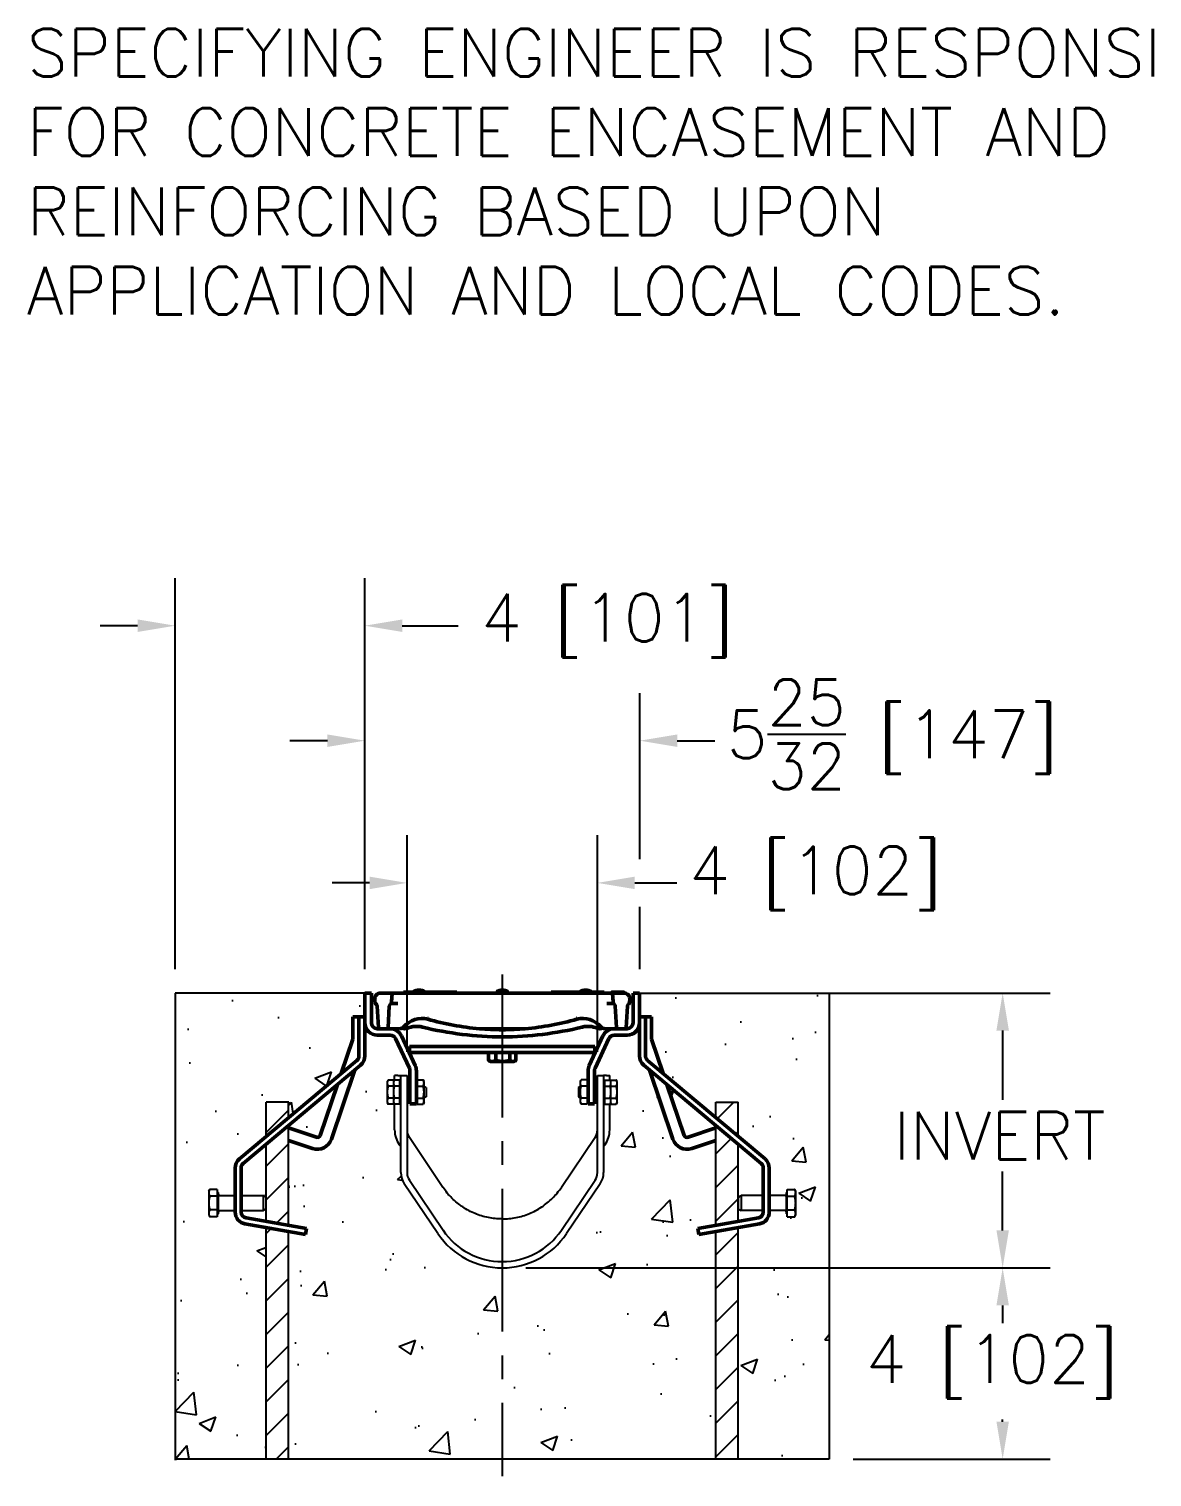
# Model space of a CAD drawing. Header units: inches. Extents: x 0 to 153, y -2 to 31.
# Drawn here: x 0.44 to 24.05, y -0.38 to 30.05 of the extents above; entities that cross this region are included whole.
import ezdxf

# ---------------------------------------------------------------- set-up
doc = ezdxf.new("R2010")
doc.units = ezdxf.units.IN
doc.header["$LTSCALE"] = 8
doc.header["$MEASUREMENT"] = 0
doc.linetypes.add('CENTER2', pattern=[1.125, 0.75, -0.125, 0.125, -0.125])
for name, color, linetype, lineweight in [('Centerline (ANSI)', 7, 'Continuous', 25), ('concrete', 253, 'Continuous', 25), ('Dimension (ANSI)', 7, 'Continuous', 25), ('Frame', 1, 'Continuous', 50), ('grate', 30, 'Continuous', 50), ('hardware', 250, 'Continuous', 25), ('rebar', 5, 'Continuous', 25), ('Title (ANSI)', 7, 'Continuous', 50), ('trench', 4, 'Continuous', 25)]:
    doc.layers.add(name, color=color, linetype=linetype, lineweight=lineweight)
doc.styles.add('Dim Text (Zurn)', font='')
doc.styles.add('ZURN', font='romans.shx')
doc.styles.get('Dim Text (Zurn)').set_extended_font_data('Tahoma', italic=True)
doc.dimstyles.new('Frac 1_32 (Zurn)', dxfattribs={"dimscale": 8, "dimtxt": 0.125, "dimasz": 0.098425, "dimexe": 0.125, "dimexo": 0.0625, "dimgap": 0.031496, "dimtad": 0, "dimtih": 1, "dimtoh": 1, "dimdec": 5, "dimrnd": 1e-08, "dimzin": 0, "dimdsep": 46, "dimlunit": 5, "dimtxsty": 'Dim Text (Zurn)', "dimcen": 0.09, "dimdle": 0.393701, "dimclrd": 256, "dimclre": 256, "dimclrt": 256, "dimadec": 0, "dimazin": 3, "dimtfac": 0.96, "dimtdec": 5, "dimtofl": 0, "dimtmove": 0, "dimatfit": 3, "dimfxl": 0, "dimtolj": 1, "dimtzin": 12, "dimlwd": -1, "dimlwe": -1, "dimarcsym": 0})

# ---------------------------------------------------------------- blocks, each defined once
blk = doc.blocks.new('*D2')
at = {"layer": 'Defpoints', "color": 0}
for p in [(10.39, 4.02), (17.264, 0), (20.907, 0)]:
    blk.add_point(p, dxfattribs=at)
at = {"layer": 'Dimension (ANSI)'}
for p, q in [((10.89, 4.02), (21.907, 4.02)), ((20.907, 3.232), (20.907, 2.859)), ((20.907, 0.787), (20.907, 0.831)), ((17.764, 0), (21.907, 0))]:
    blk.add_line(p, q, dxfattribs=at)
for points in [[(20.776, 3.232), (21.038, 3.232), (20.907, 4.02)], [(20.776, 0.787), (21.038, 0.787), (20.907, 0)]]:
    blk.add_solid(points, dxfattribs=at)
at = {"layer": 'Dimension (ANSI)', "insert": (18.026, 2.607), "char_height": 1, "attachment_point": 1, "style": 'ZURN'}
blk.add_mtext('\\A1;4 [102]', dxfattribs=at)
blk = doc.blocks.new('*D6')
at = {"layer": 'Defpoints', "color": 0}
for p in [(12.39, 12.109), (8.39, 8.059), (12.39, 8.059)]:
    blk.add_point(p, dxfattribs=at)
at = {"layer": 'Dimension (ANSI)'}
for p, q in [((8.39, 8.559), (8.39, 13.109)), ((12.39, 8.559), (12.39, 13.109)), ((7.603, 12.109), (6.815, 12.109)), ((13.177, 12.109), (14.063, 12.109))]:
    blk.add_line(p, q, dxfattribs=at)
for points in [[(7.603, 12.24), (7.603, 11.977), (8.39, 12.109)], [(13.177, 12.24), (13.177, 11.977), (12.39, 12.109)]]:
    blk.add_solid(points, dxfattribs=at)
at = {"layer": 'Dimension (ANSI)', "insert": (14.315, 12.87), "char_height": 1, "attachment_point": 1, "style": 'ZURN'}
blk.add_mtext('\\A1;4 [102]', dxfattribs=at)
blk = doc.blocks.new('*D7')
at = {"layer": 'Defpoints', "color": 0}
for p in [(13.282, 15.097), (7.504, 9.794), (13.282, 9.794)]:
    blk.add_point(p, dxfattribs=at)
at = {"layer": 'Dimension (ANSI)'}
for p, q in [((7.504, 12.609), (7.504, 16.097)), ((13.282, 12.609), (13.282, 16.097)), ((6.717, 15.097), (5.929, 15.097)), ((14.07, 15.097), (14.857, 15.097)), ((7.504, 10.294), (7.504, 11.609)), ((13.282, 10.294), (13.282, 11.609))]:
    blk.add_line(p, q, dxfattribs=at)
for points in [[(6.717, 15.228), (6.717, 14.965), (7.504, 15.097)], [(14.07, 15.228), (14.07, 14.965), (13.282, 15.097)]]:
    blk.add_solid(points, dxfattribs=at)
at = {"layer": 'Dimension (ANSI)', "insert": (15.109, 16.383), "char_height": 1, "attachment_point": 1, "style": 'ZURN'}
blk.add_mtext('\\A1;5{\\H0.960000x;\\S25/32;} [147]', dxfattribs=at)
blk = doc.blocks.new('*D8')
at = {"layer": 'Defpoints', "color": 0}
for p in [(13.282, 9.794), (20.907, 9.794), (10.39, 4.02)]:
    blk.add_point(p, dxfattribs=at)
at = {"layer": 'Dimension (ANSI)'}
for p, q in [((13.782, 9.794), (21.907, 9.794)), ((20.907, 9.007), (20.907, 7.551)), ((20.907, 4.807), (20.907, 6.047)), ((10.89, 4.02), (21.907, 4.02))]:
    blk.add_line(p, q, dxfattribs=at)
for points in [[(20.776, 9.007), (21.038, 9.007), (20.907, 9.794)], [(20.776, 4.807), (21.038, 4.807), (20.907, 4.02)]]:
    blk.add_solid(points, dxfattribs=at)
at = {"layer": 'Dimension (ANSI)', "insert": (18.24, 7.299), "char_height": 1, "attachment_point": 1, "style": 'Dim Text (Zurn)'}
blk.add_mtext('\\A1; {\\Fromans|c0;INVERT}', dxfattribs=at)
blk = doc.blocks.new('*D9')
at = {"layer": 'Defpoints', "color": 0}
for p in [(3.516, 17.513), (3.516, 9.794), (7.504, 9.794)]:
    blk.add_point(p, dxfattribs=at)
at = {"layer": 'Dimension (ANSI)'}
for p, q in [((3.516, 10.294), (3.516, 18.513)), ((7.504, 10.294), (7.504, 18.513)), ((2.729, 17.513), (1.941, 17.513)), ((8.291, 17.513), (9.467, 17.513))]:
    blk.add_line(p, q, dxfattribs=at)
for points in [[(2.729, 17.644), (2.729, 17.382), (3.516, 17.513)], [(8.291, 17.644), (8.291, 17.382), (7.504, 17.513)]]:
    blk.add_solid(points, dxfattribs=at)
at = {"layer": 'Dimension (ANSI)', "insert": (12.6, 17.513), "char_height": 1, "attachment_point": 5, "style": 'ZURN'}
blk.add_mtext('\\A1;4 [101]', dxfattribs=at)

msp = doc.modelspace()

# ---------------------------------------------------------------- hatches: boundary and pattern name
h = msp.add_hatch()
h.set_pattern_fill('ANSI31', color=256, scale=4, style=0)
h.set_pattern_definition([(45, (3.51616, 0), (-0.353553, 0.353553), [])])
h.paths.add_polyline_path([(5.89899, 7.173114), (5.89899, 7.5), (5.43024, 7.5), (5.43024, 6.779786)])
h.paths.add_polyline_path([(5.43024, 4.992614), (5.89899, 4.909961), (5.89899, 7.009938), (5.43024, 6.61661)])
h.paths.add_polyline_path([(5.43024, 0), (5.89899, 0), (5.89899, 4.783032), (5.43024, 4.865686)])
h.paths.add_polyline_path([(15.349598, 4.865686), (14.880848, 4.783032), (14.880848, 0), (15.349598, 0)])
h.paths.add_polyline_path([(15.349598, 6.61661), (14.880848, 7.009938), (14.880848, 4.909961), (15.349598, 4.992614)])
h.paths.add_polyline_path([(15.349598, 7.5), (14.880848, 7.5), (14.880848, 7.173114), (15.349598, 6.779786)])
at = {"layer": 'concrete'}
h = msp.add_hatch(dxfattribs=at)
h.set_pattern_fill('AR-CONC', scale=0.5, style=0)
h.set_pattern_definition([(50, (3.5162, 0), (3.5863, -0.31376), [0.375, -4.125]), (355, (3.516, 0), (-0.69376, 3.761), [0.3, -3.3]), (100.451, (3.815, -0.026), (2.89255, 3.4472), [0.3187, -3.5057]), (46.184, (3.516, 1), (5.3362, -0.8276), [0.5625, -6.1875]), (96.636, (3.961, 0.931), (4.6733, 4.8706), [0.478, -5.2586]), (351.184, (3.516, 1), (4.6733, 4.8706), [0.45, -4.95]), (21, (4.0162, 0.75), (2.98454, -2.0131), [0.375, -4.125]), (326, (4.016, 0.75), (1.2166, 3.62575), [0.3, -3.3]), (71.451, (4.265, 0.5822), (4.2011, 1.61265), [0.3187, -3.5057]), (37.5, (3.5162, 0), (0.0608, 1.66447), [0, -3.26, 0, -3.35, 0, -3.3125]), (7.5, (3.5162, 0), (1.31535, 1.97206), [0, -1.91, 0, -3.185, 0, -1.2625]), (327.5, (2.4012, 0), (2.66911, -0.11277), [0, -1.25, 0, -3.9, 0, -5.175]), (317.5, (1.9012, 0), (2.91593, 0.50052), [0, -1.625, 0, -2.59, 0, -3.675])])
h.paths.add_polyline_path([(6.995942, 8.10662), (7.243919, 8.837136), (7.243919, 9.30421), (7.493919, 9.30421), (7.493919, 9.79421), (3.51616, 9.79421), (3.51616, 0), (5.42024, 0), (5.42024, 4.857295), (4.982829, 4.934422, -0.363970234), (4.767977, 5.190472), (4.767977, 5.21446), (4.435836, 5.21446), (4.435836, 5.14571), (4.410833, 5.14571), (4.410833, 5.082035), (4.212708, 5.082035), (4.212708, 5.679386), (4.410833, 5.679386), (4.410833, 5.61571), (4.435836, 5.61571), (4.435836, 5.54696), (4.767977, 5.54696), (4.767977, 6.115895, -0.221694663), (4.860853, 6.315067), (5.42024, 6.784449), (5.42024, 7.51), (5.90899, 7.51), (5.90899, 7.194559)])
h.paths.add_polyline_path([(5.42024, 6.595165), (4.954057, 6.20399, 0.221694663), (4.912977, 6.115895), (4.912977, 5.54696), (5.42024, 5.54696)], flags=17)
h.paths.add_polyline_path([(5.42024, 5.21446), (4.912977, 5.21446), (4.912977, 5.190472, 0.363970234), (5.008008, 5.077219), (5.42024, 5.004531)], flags=17)
h.paths.add_polyline_path([(6.906098, 7.841947), (5.90899, 7.005275), (5.90899, 6.970076), (6.487979, 6.773536, 0.414213562), (6.554569, 6.806374)], flags=17)
edge = h.paths.add_edge_path()
edge.add_arc((8.675515, 6.019855), 0.425596, 180, 214, ccw=False)
edge.add_line((8.249919, 6.019855), (8.249919, 6.557177))
edge.add_line((8.249919, 6.557177), (8.20773, 6.619725))
edge.add_spline(control_points=[(8.214904, 6.609089), (8.201122, 6.629523), (8.188701, 6.650875), (8.140244, 6.7486), (8.120298, 6.832884), (8.119925, 6.917315)], knot_values=[6.267928805, 6.267928805, 6.267928805, 6.267928805, 6.401013876, 6.401013876, 6.856905882, 6.856905882, 6.856905882, 6.856905882], degree=3, periodic=0)
edge.add_line((8.119919, 6.917564), (8.119919, 7.451619))
edge.add_line((8.119919, 7.451619), (7.963665, 7.451619))
edge.add_line((7.963665, 7.451619), (7.963665, 7.976801))
edge.add_line((7.963665, 7.976801), (8.119919, 7.976801))
edge.add_line((8.119919, 7.976801), (8.119919, 8.06921))
edge.add_line((8.119919, 8.06921), (8.439919, 8.06921))
edge.add_line((8.439919, 8.06921), (8.439919, 8.161716))
edge.add_arc((8.324919, 8.161716), 0.115, 0, 24.8455663)
edge.add_line((8.429275, 8.210036), (8.141505, 8.83153))
edge.add_arc((8.037149, 8.78321), 0.115, 24.8455663, 90)
edge.add_line((8.037149, 8.89821), (7.764919, 8.89821))
edge.add_arc((7.764919, 9.16921), 0.271, 202.1501062, 270, ccw=False)
edge.add_line((7.513919, 9.067033), (7.513919, 8.47321))
edge.add_arc((7.253919, 8.47321), 0.26, 310, 360, ccw=False)
edge.add_line((7.421044, 8.274038), (7.304793, 8.176492))
edge.add_line((7.304793, 8.176492), (6.81024, 6.719586))
edge.add_arc((6.504855, 6.82325), 0.3225, 251.25, 341.25, ccw=False)
edge.add_line((6.40119, 6.517865), (5.90899, 6.684944))
edge.add_line((5.90899, 6.684944), (5.90899, 4.918352))
edge.add_line((5.90899, 4.918352), (6.28848, 4.851437))
edge.add_line((6.28848, 4.851437), (6.263301, 4.70864))
edge.add_line((6.263301, 4.70864), (5.90899, 4.771115))
edge.add_line((5.90899, 4.771115), (5.90899, 0))
edge.add_line((5.90899, 0), (14.870848, 0))
edge.add_line((14.870848, 0), (14.870848, 4.771115))
edge.add_line((14.870848, 4.771115), (14.516538, 4.70864))
edge.add_line((14.516538, 4.70864), (14.491359, 4.851437))
edge.add_line((14.491359, 4.851437), (14.870848, 4.918352))
edge.add_line((14.870848, 4.918352), (14.870848, 6.684944))
edge.add_line((14.870848, 6.684944), (14.378648, 6.517865))
edge.add_arc((14.274984, 6.82325), 0.3225, 198.75, 288.75, ccw=False)
edge.add_line((13.969599, 6.719586), (13.475046, 8.176492))
edge.add_line((13.475046, 8.176492), (13.358794, 8.274038))
edge.add_arc((13.525919, 8.47321), 0.26, 180, 230, ccw=False)
edge.add_line((13.265919, 8.47321), (13.265919, 9.067033))
edge.add_arc((13.014919, 9.16921), 0.271, 270, 337.8498938, ccw=False)
edge.add_line((13.014919, 8.89821), (12.742689, 8.89821))
edge.add_arc((12.742689, 8.78321), 0.115, 90, 155.1544337)
edge.add_line((12.638333, 8.83153), (12.350563, 8.210036))
edge.add_arc((12.454919, 8.161716), 0.115, 155.1544337, 180)
edge.add_line((12.339919, 8.161716), (12.339919, 8.06921))
edge.add_line((12.339919, 8.06921), (12.659919, 8.06921))
edge.add_line((12.659919, 8.06921), (12.659919, 7.976801))
edge.add_line((12.659919, 7.976801), (12.816173, 7.976801))
edge.add_line((12.816173, 7.976801), (12.816173, 7.451619))
edge.add_line((12.816173, 7.451619), (12.659919, 7.451619))
edge.add_line((12.659919, 7.451619), (12.659919, 6.90559))
edge.add_spline(control_points=[(12.659914, 6.917315), (12.65954, 6.832884), (12.639594, 6.7486), (12.591138, 6.650875), (12.578717, 6.629523), (12.564934, 6.609089)], knot_values=[6.267928805, 6.267928805, 6.267928805, 6.267928805, 6.723820811, 6.723820811, 6.856905882, 6.856905882, 6.856905882, 6.856905882], degree=3, periodic=0)
edge.add_line((12.564934, 6.609089), (12.529919, 6.557177))
edge.add_line((12.529919, 6.557177), (12.529919, 6.019855))
edge.add_arc((12.104323, 6.019855), 0.425596, 326, 360, ccw=False)
edge.add_line((12.457158, 5.781864), (11.749541, 4.732778))
edge.add_arc((10.389919, 5.649855), 1.64, 214, 326, ccw=False)
edge.add_line((9.030298, 4.732778), (8.32268, 5.781864))
h.paths.add_polyline_path([(17.263679, 9.79421), (13.285919, 9.79421), (13.285919, 9.30421), (13.535919, 9.30421), (13.535919, 8.837136), (13.783896, 8.10662), (14.870848, 7.194559), (14.870848, 7.51), (15.359598, 7.51), (15.359598, 6.784449), (15.918986, 6.315067, -0.221694663), (16.011861, 6.115895), (16.011861, 5.54696), (16.344002, 5.54696), (16.344002, 5.61571), (16.369006, 5.61571), (16.369006, 5.679386), (16.567131, 5.679386), (16.567131, 5.082035), (16.369006, 5.082035), (16.369006, 5.14571), (16.344002, 5.14571), (16.344002, 5.21446), (16.011861, 5.21446), (16.011861, 5.190472, -0.363970234), (15.79701, 4.934422), (15.359598, 4.857295), (15.359598, 0), (17.263679, 0)])
h.paths.add_polyline_path([(13.87374, 7.841947), (14.22527, 6.806374, 0.414213562), (14.291859, 6.773536), (14.870848, 6.970076), (14.870848, 7.005275)], flags=17)
h.paths.add_polyline_path([(15.866861, 6.115895, 0.221694663), (15.825782, 6.20399), (15.359598, 6.595165), (15.359598, 5.54696), (15.866861, 5.54696)], flags=17)
h.paths.add_polyline_path([(15.866861, 5.190472), (15.866861, 5.21446), (15.359598, 5.21446), (15.359598, 5.004531), (15.771831, 5.077219, 0.363970234)], flags=17)

# ---------------------------------------------------------------- linework, layer by layer
at = {"layer": 'Centerline (ANSI)', "color": 7, "linetype": 'CENTER2', "ltscale": 0.5}
msp.add_line((10.389919, 10.181453), (10.389919, -0.359973), dxfattribs=at)
at = {"layer": 'concrete', "color": 7}
for p, q in [((7.503919, 9.79421), (3.51616, 9.79421)), ((3.51616, 9.79421), (3.51616, 0)), ((13.275919, 9.79421), (17.263679, 9.79421)), ((17.263679, 9.79421), (17.263679, 0)), ((17.263679, 0), (3.51616, 0))]:
    msp.add_line(p, q, dxfattribs=at)
at = {"layer": 'Frame', "color": 7}
for p, q in [((7.503919, 9.16921), (7.503919, 9.79421)), ((7.503919, 9.79421), (7.639919, 9.79421)), ((7.639919, 9.79421), (7.639919, 9.16921)), ((13.275919, 9.79421), (13.139919, 9.79421)), ((13.139919, 9.79421), (13.139919, 9.16921)), ((13.275919, 9.16921), (13.275919, 9.79421)), ((7.253919, 9.29421), (7.378919, 9.29421)), ((7.253919, 9.29421), (7.253919, 8.845804)), ((7.503919, 9.29421), (7.378919, 9.29421)), ((7.378919, 9.29421), (7.378919, 8.47321)), ((7.503919, 8.47321), (7.503919, 9.16921)), ((13.275919, 9.29421), (13.400919, 9.29421)), ((13.275919, 9.16921), (13.275919, 8.47321)), ((13.400919, 8.47321), (13.400919, 9.29421)), ((13.400919, 9.29421), (13.525919, 9.29421)), ((13.525919, 9.29421), (13.525919, 8.845804)), ((7.250602, 8.825714), (7.004513, 8.100757)), ((7.764919, 9.04421), (8.037149, 9.04421)), ((8.037149, 8.90821), (7.764919, 8.90821)), ((8.43835, 8.214238), (8.150579, 8.835732)), ((8.273992, 8.892875), (8.561762, 8.271382)), ((12.505847, 8.892875), (12.218076, 8.271382)), ((12.341489, 8.214238), (12.629259, 8.835732)), ((13.014919, 9.04421), (12.742689, 9.04421)), ((12.742689, 8.90821), (13.014919, 8.90821)), ((13.529236, 8.825714), (13.775326, 8.100757)), ((12.339919, 8.66921), (8.439919, 8.66921)), ((8.439919, 8.54421), (8.439919, 8.66921)), ((12.339919, 8.54421), (8.439919, 8.54421)), ((10.10165, 8.37671), (10.10165, 8.54421)), ((10.259031, 8.37671), (10.259031, 8.54421)), ((10.5473, 8.37671), (10.5473, 8.54421)), ((10.678189, 8.37671), (10.678189, 8.54421)), ((12.339919, 8.54421), (12.339919, 8.66921)), ((4.86728, 6.307406), (7.334268, 8.377454)), ((4.947629, 6.211651), (7.414616, 8.281699)), ((10.139244, 8.35671), (10.10943, 8.372401)), ((10.139244, 8.35671), (10.170317, 8.35671)), ((10.190364, 8.35671), (10.170317, 8.35671)), ((10.190364, 8.35671), (10.384806, 8.35671)), ((10.421525, 8.35671), (10.384806, 8.35671)), ((10.421525, 8.35671), (10.604408, 8.35671)), ((10.621081, 8.35671), (10.604408, 8.35671)), ((10.621081, 8.35671), (10.640594, 8.35671)), ((10.640594, 8.35671), (10.670408, 8.372401)), ((13.365222, 8.281699), (15.83221, 6.211651)), ((15.912558, 6.307406), (13.445571, 8.377454)), ((7.296222, 8.182354), (6.80077, 6.7228)), ((8.449919, 7.46921), (8.449919, 8.161716)), ((8.585919, 8.161716), (8.585919, 7.46921)), ((12.193919, 8.161716), (12.193919, 7.46921)), ((12.329919, 7.46921), (12.329919, 8.161716)), ((13.483616, 8.182354), (13.979068, 6.7228)), ((6.927061, 7.872591), (6.564038, 6.80316)), ((13.852778, 7.872591), (14.215801, 6.80316)), ((8.585919, 7.46921), (8.449919, 7.46921)), ((12.193919, 7.46921), (12.329919, 7.46921)), ((6.484765, 6.764067), (5.89899, 6.96291)), ((6.404405, 6.527334), (5.89899, 6.698899)), ((14.295074, 6.764067), (14.880848, 6.96291)), ((14.375434, 6.527334), (14.880848, 6.698899)), ((4.777977, 6.115895), (4.777977, 5.190472)), ((4.902977, 5.190472), (4.902977, 6.115895)), ((15.876861, 5.190472), (15.876861, 6.115895)), ((16.001861, 5.190472), (16.001861, 6.115895)), ((4.984565, 4.94427), (6.255189, 4.720225)), ((6.276895, 4.843326), (5.006271, 5.067371)), ((14.502943, 4.843326), (15.773567, 5.067371)), ((14.524649, 4.720225), (15.795273, 4.94427)), ((6.276895, 4.843326), (6.255189, 4.720225)), ((14.502943, 4.843326), (14.524649, 4.720225))]:
    msp.add_line(p, q, dxfattribs=at)
for centre, radius, start, end in [((7.764919, 9.16921), 0.261, 180, 270.0000012), ((7.764919, 9.16921), 0.125, 180, 270), ((13.014919, 9.16921), 0.261, 269.9999988, 0), ((13.014919, 9.16921), 0.125, 270, 0), ((7.191419, 8.845804), 0.0625, 341.25, 0), ((8.037149, 8.78321), 0.261, 24.8455663, 90), ((8.037149, 8.78321), 0.125, 24.8455663, 90), ((12.742689, 8.78321), 0.261, 90, 155.1544337), ((12.742689, 8.78321), 0.125, 90, 155.1544337), ((13.588419, 8.845804), 0.0625, 180, 198.75), ((7.253919, 8.47321), 0.125, 310, 0), ((7.253919, 8.47321), 0.25, 310, 0), ((8.324919, 8.161716), 0.261, 0, 24.8455663), ((12.454919, 8.161716), 0.261, 155.1544337, 180), ((13.525919, 8.47321), 0.25, 180, 230), ((13.525919, 8.47321), 0.125, 180, 230), ((8.324919, 8.161716), 0.125, 0, 24.8455663), ((12.454919, 8.161716), 0.125, 155.1544337, 180), ((6.504855, 6.82325), 0.3125, 251.25, 341.25), ((6.504855, 6.82325), 0.0625, 251.25, 341.25), ((14.274984, 6.82325), 0.3125, 198.75, 288.75), ((14.274984, 6.82325), 0.0625, 198.75, 288.75), ((5.027977, 6.115895), 0.25, 130, 180), ((5.027977, 6.115895), 0.125, 130, 180), ((15.751861, 6.115895), 0.125, 0, 50), ((15.751861, 6.115895), 0.25, 0, 50), ((5.027977, 5.190472), 0.25, 180, 260), ((5.027977, 5.190472), 0.125, 180, 260), ((15.751861, 5.190472), 0.125, 280, 0), ((15.751861, 5.190472), 0.25, 280, 0)]:
    msp.add_arc(centre, radius, start, end, dxfattribs=at)
for points, weights in [([(10.10165, 8.37671), (10.138402, 8.35897), (10.170317, 8.35671)], [1, 1.0284356028, 1]), ([(10.10943, 8.372401), (10.105596, 8.374419), (10.10165, 8.37671)], [1.00626251524, 1.00358263903, 1]), ([(10.10943, 8.372401), (10.105596, 8.374419), (10.10165, 8.37671)], [1.00626251524, 1.00358263903, 1]), ([(10.10165, 8.37671), (10.138402, 8.35897), (10.170317, 8.35671)], [1, 1.0284356028, 1]), ([(10.190364, 8.35671), (10.222278, 8.35897), (10.259031, 8.37671)], [1, 1.0284356028, 1]), ([(10.190364, 8.35671), (10.222278, 8.35897), (10.259031, 8.37671)], [1, 1.0284356028, 1]), ([(10.259031, 8.37671), (10.326349, 8.35897), (10.384806, 8.35671)], [1, 1.0284356028, 1]), ([(10.259031, 8.37671), (10.326349, 8.35897), (10.384806, 8.35671)], [1, 1.0284356028, 1]), ([(10.421525, 8.35671), (10.479982, 8.35897), (10.5473, 8.37671)], [1, 1.0284356028, 1]), ([(10.421525, 8.35671), (10.479982, 8.35897), (10.5473, 8.37671)], [1, 1.0284356028, 1]), ([(10.5473, 8.37671), (10.577866, 8.35897), (10.604408, 8.35671)], [1, 1.0284356028, 1]), ([(10.5473, 8.37671), (10.577866, 8.35897), (10.604408, 8.35671)], [1, 1.0284356028, 1]), ([(10.621081, 8.35671), (10.647623, 8.35897), (10.678189, 8.37671)], [1, 1.0284356028, 1]), ([(10.621081, 8.35671), (10.64436, 8.358692), (10.670408, 8.372401)], [1, 1.02485296377, 1.00626251524]), ([(10.670408, 8.372401), (10.674242, 8.374419), (10.678189, 8.37671)], [1.00626251524, 1.00358263903, 1])]:
    msp.add_rational_spline(points, weights, degree=2, dxfattribs=at)
at = {"layer": 'grate', "color": 7}
for p, q in [((7.836465, 9.79421), (8.045273, 9.79421)), ((8.338812, 9.79421), (8.045273, 9.79421)), ((8.318312, 9.81421), (8.529071, 9.81421)), ((8.318312, 9.79421), (8.318312, 9.81421)), ((12.446026, 9.79421), (8.338812, 9.79421)), ((8.675768, 9.85421), (8.609071, 9.85421)), ((8.755768, 9.81421), (9.359731, 9.81421)), ((9.43106, 9.81421), (9.359731, 9.81421)), ((9.359731, 9.79421), (9.359731, 9.81421)), ((9.43106, 9.79421), (9.43106, 9.81421)), ((9.435087, 9.81421), (9.43106, 9.81421)), ((9.435087, 9.79421), (9.435087, 9.81421)), ((10.425768, 9.85421), (10.359071, 9.85421)), ((11.421257, 9.81421), (11.419114, 9.81421)), ((11.419114, 9.79421), (11.419114, 9.81421)), ((11.421257, 9.81421), (12.029071, 9.81421)), ((11.421257, 9.79421), (11.421257, 9.81421)), ((12.175768, 9.85421), (12.109071, 9.85421)), ((12.255768, 9.81421), (12.421945, 9.81421)), ((12.432015, 9.81421), (12.421945, 9.81421)), ((12.421945, 9.79421), (12.421945, 9.81421)), ((12.451252, 9.81421), (12.432015, 9.81421)), ((12.432015, 9.79421), (12.432015, 9.81421)), ((12.446026, 9.79421), (12.739565, 9.79421)), ((12.508275, 9.81421), (12.451252, 9.81421)), ((12.451252, 9.79421), (12.451252, 9.81421)), ((12.526366, 9.81421), (12.508275, 9.81421)), ((12.508275, 9.79421), (12.508275, 9.81421)), ((12.526366, 9.79421), (12.526366, 9.81421)), ((12.531862, 9.81421), (12.526366, 9.81421)), ((12.531862, 9.79421), (12.531862, 9.81421)), ((12.694241, 9.79421), (12.694241, 9.81421)), ((12.695019, 9.79421), (12.695019, 9.81421)), ((12.939297, 9.81421), (12.699297, 9.81421)), ((12.699297, 9.79421), (12.699297, 9.81421)), ((12.948373, 9.79421), (12.739565, 9.79421)), ((12.939297, 9.79421), (12.939297, 9.81421)), ((12.943576, 9.79421), (12.943576, 9.81421)), ((12.944354, 9.79421), (12.944354, 9.81421)), ((7.716485, 9.593066), (7.71177, 9.66049)), ((7.787173, 9.07264), (7.76378, 9.518992)), ((8.017907, 9.51735), (7.9946, 9.07264)), ((8.077824, 9.57421), (8.194111, 9.57421)), ((12.707014, 9.57421), (12.590727, 9.57421)), ((12.766932, 9.51735), (12.790238, 9.07264)), ((12.997666, 9.07264), (13.021058, 9.518992)), ((13.068354, 9.593066), (13.073069, 9.66049)), ((8.225694, 9.04421), (7.812132, 9.04421)), ((9.920563, 9.04421), (10.864275, 9.04421)), ((12.447419, 9.04421), (12.437368, 9.04421)), ((12.554145, 9.04421), (12.967707, 9.04421))]:
    msp.add_line(p, q, dxfattribs=at)
for centre, radius, start, end in [((7.836465, 9.66921), 0.125, 90, 184), ((8.609071, 9.75421), 0.1, 90, 156.4218215), ((8.675768, 9.75421), 0.1, 23.5781785, 90), ((10.359071, 9.75421), 0.1, 90, 156.4218215), ((10.425768, 9.75421), 0.1, 23.5781785, 90), ((12.109071, 9.75421), 0.1, 90, 156.4218215), ((12.175768, 9.75421), 0.1, 23.5781785, 90), ((12.948373, 9.66921), 0.125, 356, 90), ((7.746411, 9.595159), 0.03, 184, 241.7860344), ((7.703863, 9.515852), 0.06, 3, 61.7860344), ((8.077824, 9.51421), 0.06, 119.6527956, 177), ((12.707014, 9.51421), 0.06, 3, 60.3472044), ((13.080976, 9.515852), 0.06, 118.2139656, 177), ((13.038427, 9.595159), 0.03, 298.2139656, 356), ((8.702419, 8.75921), 0.5, 75.9599145, 139.0044812), ((10.392419, 14.725407), 5.701197, 254.0288861, 265.145847), ((10.392419, 14.725407), 5.701197, 274.854153, 285.9711139), ((12.082419, 8.75921), 0.5, 40.9955188, 104.0400855), ((7.817132, 9.07421), 0.03, 183, 270), ((7.964641, 9.07421), 0.03, 270, 357), ((8.230694, 9.16921), 0.125, 270, 319.0044812), ((8.34247, 9.16921), 0.125, 242.1533747, 293.0739181), ((8.592419, 8.59421), 0.5, 76.0634865, 113.0739181), ((10.392419, 15.847846), 6.973636, 256.0634865, 270), ((9.920563, 9.16921), 0.125, 265.145847, 270), ((10.392419, 14.725407), 5.701197, 265.145847, 270), ((10.392419, 15.847846), 6.973636, 270, 283.9365135), ((10.392419, 14.725407), 5.701197, 270, 274.854153), ((10.864275, 9.16921), 0.125, 270, 274.854153), ((12.192419, 8.59421), 0.5, 66.9260819, 103.9365135), ((12.437368, 9.16921), 0.125, 246.9260819, 297.8466253), ((12.554145, 9.16921), 0.125, 220.9955188, 270), ((12.820197, 9.07421), 0.03, 183, 270), ((12.967707, 9.07421), 0.03, 270, 357)]:
    msp.add_arc(centre, radius, start, end, dxfattribs=at)
for centre, major_axis, start_param, end_param in [((8.34884, 9.87677), (-1.056128, -15.070961), 4.7212258, 4.732629357), ((12.435999, 9.87677), (1.056128, -15.070961), 1.55055595, 1.561959508)]:
    msp.add_ellipse(centre, major_axis=major_axis, ratio=0.017539832, start_param=start_param, end_param=end_param, dxfattribs=at)
for points, knots in [([(8.045273, 9.79421), (8.049152, 9.79421), (8.052992, 9.793458), (8.060179, 9.790531), (8.063453, 9.788381), (8.069018, 9.78294), (8.071246, 9.779692), (8.073738, 9.773917), (8.07442, 9.771616), (8.075223, 9.766901), (8.075342, 9.764503), (8.075175, 9.762116)], [0, 0, 0, 0, 0.029557022, 0.029557022, 0.0591936812, 0.0591936812, 0.0890732257, 0.0890732257, 0.1074131923, 0.1074131923, 0.1257739888, 0.1257739888, 0.1257739888, 0.1257739888]), ([(12.739565, 9.79421), (12.735686, 9.79421), (12.731846, 9.793458), (12.724659, 9.790531), (12.721386, 9.788381), (12.715821, 9.78294), (12.713592, 9.779692), (12.7111, 9.773917), (12.710419, 9.771616), (12.709615, 9.766901), (12.709497, 9.764503), (12.709663, 9.762116)], [0, 0, 0, 0, 0.029557022, 0.029557022, 0.0591936812, 0.0591936812, 0.0890732257, 0.0890732257, 0.1074131923, 0.1074131923, 0.1257739888, 0.1257739888, 0.1257739888, 0.1257739888]), ([(8.063177, 9.59027), (8.062903, 9.586351), (8.061863, 9.582521), (8.058794, 9.576362), (8.057095, 9.57393), (8.05304, 9.569645), (8.050706, 9.567813), (8.04814, 9.566352)], [0, 0, 0, 0, 0.03015681606, 0.03015681606, 0.05275413946, 0.05275413946, 0.07530419517, 0.07530419517, 0.07530419517, 0.07530419517]), ([(8.04814, 9.566352), (8.048209, 9.566393), (8.048359, 9.566477), (8.048937, 9.5668), (8.049466, 9.567091), (8.050614, 9.567687), (8.051125, 9.567946), (8.052861, 9.568785), (8.054283, 9.569428), (8.058659, 9.57114), (8.062036, 9.572238), (8.069517, 9.573738), (8.073475, 9.57421), (8.077824, 9.57421)], [-0.3955351599, -0.3955351599, -0.3955351599, -0.3955351599, -0.3590904308, -0.3590904308, -0.3048881016, -0.3048881016, -0.2710116459, -0.2710116459, -0.2032587344, -0.2032587344, -0.0948540761, -0.0948540761, 0, 0, 0, 0]), ([(12.736699, 9.566352), (12.73663, 9.566393), (12.73648, 9.566477), (12.735901, 9.5668), (12.735373, 9.567091), (12.734224, 9.567687), (12.733713, 9.567946), (12.731977, 9.568785), (12.730555, 9.569428), (12.726179, 9.57114), (12.722802, 9.572238), (12.715322, 9.573738), (12.711363, 9.57421), (12.707014, 9.57421)], [-0.3955351599, -0.3955351599, -0.3955351599, -0.3955351599, -0.3590904308, -0.3590904308, -0.3048881016, -0.3048881016, -0.2710116459, -0.2710116459, -0.2032587344, -0.2032587344, -0.0948540761, -0.0948540761, 0, 0, 0, 0]), ([(12.721662, 9.59027), (12.721935, 9.586351), (12.722976, 9.582521), (12.726045, 9.576362), (12.727743, 9.57393), (12.731799, 9.569645), (12.734132, 9.567813), (12.736699, 9.566352)], [0, 0, 0, 0, 0.03015681606, 0.03015681606, 0.05275413946, 0.05275413946, 0.07530419517, 0.07530419517, 0.07530419517, 0.07530419517]), ([(8.82372, 9.244273), (8.823771, 9.24426), (8.824019, 9.244984), (8.824883, 9.247825), (8.825489, 9.249915), (8.826984, 9.255197), (8.827859, 9.25834), (8.829243, 9.263379), (8.829688, 9.265008), (8.83037, 9.267518), (8.830601, 9.26837), (8.830955, 9.269678), (8.831077, 9.270129), (8.83128, 9.270883), (8.831362, 9.271184), (8.83146, 9.271551), (8.831478, 9.271616), (8.831496, 9.271682)], [-0.1156064335, -0.1156064335, -0.1156064335, -0.1156064335, -0.0858430825, -0.0858430825, -0.0560770088, -0.0560770088, -0.0263064119, -0.0263064119, -0.0128037819, -0.0128037819, -0.0059697479, -0.0059697479, -0.0023848995, -0.0023848995, 0, 0, 0.0005167387, 0.0005167387, 0.0005167387, 0.0005167387]), ([(11.961119, 9.244273), (11.961067, 9.24426), (11.960819, 9.244984), (11.959956, 9.247825), (11.959349, 9.249915), (11.957854, 9.255197), (11.95698, 9.25834), (11.955596, 9.263379), (11.955151, 9.265008), (11.954468, 9.267518), (11.954237, 9.26837), (11.953883, 9.269678), (11.953761, 9.270129), (11.953558, 9.270883), (11.953477, 9.271184), (11.953378, 9.271551), (11.95336, 9.271616), (11.953343, 9.271682)], [-0.1156064335, -0.1156064335, -0.1156064335, -0.1156064335, -0.0858430825, -0.0858430825, -0.0560770088, -0.0560770088, -0.0263064119, -0.0263064119, -0.0128037819, -0.0128037819, -0.0059697479, -0.0059697479, -0.0023848995, -0.0023848995, 0, 0, 0.0005167387, 0.0005167387, 0.0005167387, 0.0005167387])]:
    msp.add_open_spline(points, degree=3, knots=knots, dxfattribs=at)
for points in [[(12.695019, 9.81421), (12.694241, 9.81421), (12.694241, 9.81421)], [(12.699297, 9.81421), (12.695019, 9.81421), (12.695019, 9.81421)], [(12.943576, 9.81421), (12.943576, 9.81421), (12.939297, 9.81421)], [(12.944354, 9.81421), (12.944354, 9.81421), (12.943576, 9.81421)]]:
    msp.add_open_spline(points, degree=2, dxfattribs=at)
at = {"layer": 'hardware', "color": 7}
for p, q in [((7.973665, 7.93296), (7.993203, 7.966801)), ((7.973665, 7.93296), (7.973665, 7.903653)), ((8.104915, 7.966801), (7.993203, 7.966801)), ((8.103665, 7.93296), (8.123203, 7.966801)), ((8.103665, 7.93296), (8.103665, 7.903653)), ((8.104915, 7.966801), (8.104915, 7.935125)), ((8.234915, 7.966801), (8.123203, 7.966801)), ((8.234915, 7.966801), (8.234915, 7.840505)), ((8.605721, 7.967089), (8.727601, 7.967089)), ((8.747161, 7.93321), (8.727601, 7.967089)), ((8.747161, 7.903869), (8.747161, 7.93321)), ((12.032678, 7.93321), (12.052238, 7.967089)), ((12.032678, 7.903869), (12.032678, 7.93321)), ((12.174117, 7.967089), (12.052238, 7.967089)), ((12.544923, 7.966801), (12.656635, 7.966801)), ((12.544923, 7.840505), (12.544923, 7.966801)), ((12.676173, 7.93296), (12.656635, 7.966801)), ((12.674923, 7.966801), (12.786635, 7.966801)), ((12.674923, 7.935125), (12.674923, 7.966801)), ((12.676173, 7.903653), (12.676173, 7.93296)), ((12.806173, 7.93296), (12.786635, 7.966801)), ((12.806173, 7.903653), (12.806173, 7.93296)), ((7.973665, 7.903653), (7.973665, 7.71421)), ((7.973665, 7.71421), (7.973665, 7.524767)), ((8.103665, 7.840505), (7.993203, 7.840505)), ((8.103665, 7.903653), (8.103665, 7.71421)), ((8.103665, 7.71421), (8.103665, 7.524767)), ((8.234915, 7.840505), (8.123203, 7.840505)), ((8.234915, 7.911085), (8.259919, 7.911085)), ((8.234915, 7.840505), (8.234915, 7.587914)), ((8.389919, 7.83921), (8.452419, 7.83921)), ((8.605721, 7.84065), (8.727601, 7.84065)), ((8.747161, 7.71421), (8.747161, 7.903869)), ((8.788661, 7.812145), (8.747161, 7.834607)), ((8.747161, 7.52455), (8.747161, 7.71421)), ((8.788661, 7.616275), (8.747161, 7.593813)), ((8.788661, 7.812145), (8.788661, 7.616275)), ((11.991178, 7.812145), (12.032678, 7.834607)), ((11.991178, 7.812145), (11.991178, 7.616275)), ((11.991178, 7.616275), (12.032678, 7.593813)), ((12.032678, 7.71421), (12.032678, 7.903869)), ((12.032678, 7.52455), (12.032678, 7.71421)), ((12.174117, 7.84065), (12.052238, 7.84065)), ((12.389919, 7.83921), (12.332419, 7.83921)), ((12.544923, 7.911085), (12.519919, 7.911085)), ((12.544923, 7.840505), (12.656635, 7.840505)), ((12.544923, 7.587914), (12.544923, 7.840505)), ((12.676173, 7.71421), (12.676173, 7.903653)), ((12.676173, 7.840505), (12.786635, 7.840505)), ((12.676173, 7.524767), (12.676173, 7.71421)), ((12.806173, 7.71421), (12.806173, 7.903653)), ((12.806173, 7.524767), (12.806173, 7.71421)), ((7.973665, 7.524767), (7.973665, 7.49546)), ((7.973665, 7.49546), (7.993203, 7.461619)), ((8.103665, 7.587914), (7.993203, 7.587914)), ((8.104915, 7.461619), (7.993203, 7.461619)), ((8.103665, 7.524767), (8.103665, 7.49546)), ((8.103665, 7.49546), (8.123203, 7.461619)), ((8.104915, 7.493295), (8.104915, 7.461619)), ((8.234915, 7.587914), (8.123203, 7.587914)), ((8.234915, 7.461619), (8.123203, 7.461619)), ((8.234915, 7.587914), (8.234915, 7.461619)), ((8.234915, 7.517335), (8.259919, 7.517335)), ((8.389919, 7.58921), (8.452419, 7.58921)), ((8.605721, 7.58777), (8.727601, 7.58777)), ((8.605721, 7.46133), (8.727601, 7.46133)), ((8.747161, 7.49521), (8.727601, 7.46133)), ((8.747161, 7.49521), (8.747161, 7.52455)), ((12.032678, 7.49521), (12.032678, 7.52455)), ((12.032678, 7.49521), (12.052238, 7.46133)), ((12.174117, 7.58777), (12.052238, 7.58777)), ((12.174117, 7.46133), (12.052238, 7.46133)), ((12.389919, 7.58921), (12.332419, 7.58921)), ((12.544923, 7.517335), (12.519919, 7.517335)), ((12.544923, 7.587914), (12.656635, 7.587914)), ((12.544923, 7.461619), (12.544923, 7.587914)), ((12.544923, 7.461619), (12.656635, 7.461619)), ((12.676173, 7.49546), (12.656635, 7.461619)), ((12.674923, 7.461619), (12.674923, 7.493295)), ((12.674923, 7.461619), (12.786635, 7.461619)), ((12.676173, 7.587914), (12.786635, 7.587914)), ((12.676173, 7.49546), (12.676173, 7.524767)), ((12.806173, 7.49546), (12.786635, 7.461619)), ((12.806173, 7.49546), (12.806173, 7.524767)), ((4.222708, 5.63071), (4.245037, 5.669386)), ((4.222708, 5.63071), (4.222708, 5.597217)), ((4.222708, 5.597217), (4.222708, 5.38071)), ((4.400833, 5.669386), (4.245037, 5.669386)), ((4.400833, 5.525048), (4.245037, 5.525048)), ((4.400833, 5.669386), (4.400833, 5.525048)), ((4.400833, 5.60571), (4.425836, 5.60571)), ((4.400833, 5.525048), (4.400833, 5.236373)), ((4.425836, 5.15571), (4.425836, 5.60571)), ((4.450836, 5.53696), (4.780836, 5.53696)), ((4.902977, 5.53696), (5.370273, 5.53696)), ((5.370273, 5.22446), (5.370273, 5.53696)), ((5.425836, 5.50689), (5.370273, 5.53696)), ((5.425836, 5.50689), (5.425836, 5.25453)), ((15.354002, 5.50689), (15.409566, 5.53696)), ((15.354002, 5.25453), (15.354002, 5.50689)), ((15.409566, 5.53696), (15.409566, 5.22446)), ((15.876861, 5.53696), (15.409566, 5.53696)), ((16.329002, 5.53696), (16.004002, 5.53696)), ((16.354002, 5.60571), (16.354002, 5.15571)), ((16.379006, 5.60571), (16.354002, 5.60571)), ((16.379006, 5.525048), (16.379006, 5.669386)), ((16.379006, 5.669386), (16.534802, 5.669386)), ((16.379006, 5.236373), (16.379006, 5.525048)), ((16.379006, 5.525048), (16.534802, 5.525048)), ((16.557131, 5.63071), (16.534802, 5.669386)), ((16.557131, 5.597217), (16.557131, 5.63071)), ((16.557131, 5.38071), (16.557131, 5.597217)), ((4.222708, 5.38071), (4.222708, 5.164204)), ((4.400833, 5.236373), (4.245037, 5.236373)), ((4.400833, 5.236373), (4.400833, 5.092035)), ((4.450836, 5.22446), (4.780836, 5.22446)), ((4.902977, 5.22446), (5.370273, 5.22446)), ((5.425836, 5.25453), (5.370273, 5.22446)), ((15.354002, 5.25453), (15.409566, 5.22446)), ((15.876861, 5.22446), (15.409566, 5.22446)), ((16.329002, 5.22446), (16.004002, 5.22446)), ((16.379006, 5.236373), (16.534802, 5.236373)), ((16.379006, 5.092035), (16.379006, 5.236373)), ((16.557131, 5.164204), (16.557131, 5.38071)), ((4.222708, 5.164204), (4.222708, 5.13071)), ((4.222708, 5.13071), (4.245037, 5.092035)), ((4.400833, 5.092035), (4.245037, 5.092035)), ((4.400833, 5.15571), (4.425836, 5.15571)), ((16.379006, 5.15571), (16.354002, 5.15571)), ((16.379006, 5.092035), (16.534802, 5.092035)), ((16.557131, 5.13071), (16.534802, 5.092035)), ((16.557131, 5.13071), (16.557131, 5.164204))]:
    msp.add_line(p, q, dxfattribs=at)
for centre, start, end in [((4.450836, 5.56196), 180, 270), ((16.329002, 5.56196), 270, 0), ((4.450836, 5.19946), 90, 180), ((16.329002, 5.19946), 0, 90)]:
    msp.add_arc(centre, 0.025, start, end, dxfattribs=at)
for points in [[(7.993203, 7.966801), (7.973665, 7.93296), (7.973665, 7.903653)], [(8.123203, 7.966801), (8.103665, 7.93296), (8.103665, 7.903653)], [(8.605721, 7.967089), (8.586161, 7.93321), (8.586161, 7.903869)], [(8.747161, 7.903869), (8.747161, 7.93321), (8.727601, 7.967089)], [(12.032678, 7.903869), (12.032678, 7.93321), (12.052238, 7.967089)], [(12.174117, 7.967089), (12.193678, 7.93321), (12.193678, 7.903869)], [(12.676173, 7.903653), (12.676173, 7.93296), (12.656635, 7.966801)], [(12.806173, 7.903653), (12.806173, 7.93296), (12.786635, 7.966801)], [(7.973665, 7.903653), (7.973665, 7.874346), (7.993203, 7.840505)], [(7.993203, 7.840505), (7.973665, 7.772824), (7.973665, 7.71421)], [(7.973665, 7.71421), (7.973665, 7.655596), (7.993203, 7.587914)], [(8.103665, 7.903653), (8.103665, 7.874346), (8.123203, 7.840505)], [(8.123203, 7.840505), (8.103665, 7.772824), (8.103665, 7.71421)], [(8.103665, 7.71421), (8.103665, 7.655596), (8.123203, 7.587914)], [(8.586161, 7.903869), (8.586161, 7.874529), (8.605721, 7.84065)], [(8.605721, 7.84065), (8.586161, 7.772891), (8.586161, 7.71421)], [(8.586161, 7.71421), (8.586161, 7.655529), (8.605721, 7.58777)], [(8.727601, 7.84065), (8.747161, 7.874529), (8.747161, 7.903869)], [(8.747161, 7.71421), (8.747161, 7.772891), (8.727601, 7.84065)], [(8.727601, 7.58777), (8.747161, 7.655529), (8.747161, 7.71421)], [(12.052238, 7.84065), (12.032678, 7.874529), (12.032678, 7.903869)], [(12.032678, 7.71421), (12.032678, 7.772891), (12.052238, 7.84065)], [(12.052238, 7.58777), (12.032678, 7.655529), (12.032678, 7.71421)], [(12.193678, 7.903869), (12.193678, 7.874529), (12.174117, 7.84065)], [(12.174117, 7.84065), (12.193678, 7.772891), (12.193678, 7.71421)], [(12.193678, 7.71421), (12.193678, 7.655529), (12.174117, 7.58777)], [(12.656635, 7.840505), (12.676173, 7.874346), (12.676173, 7.903653)], [(12.676173, 7.71421), (12.676173, 7.772824), (12.656635, 7.840505)], [(12.656635, 7.587914), (12.676173, 7.655596), (12.676173, 7.71421)], [(12.786635, 7.840505), (12.806173, 7.874346), (12.806173, 7.903653)], [(12.806173, 7.71421), (12.806173, 7.772824), (12.786635, 7.840505)], [(12.786635, 7.587914), (12.806173, 7.655596), (12.806173, 7.71421)], [(7.993203, 7.587914), (7.973665, 7.554074), (7.973665, 7.524767)], [(7.973665, 7.524767), (7.973665, 7.49546), (7.993203, 7.461619)], [(8.123203, 7.587914), (8.103665, 7.554074), (8.103665, 7.524767)], [(8.103665, 7.524767), (8.103665, 7.49546), (8.123203, 7.461619)], [(8.605721, 7.58777), (8.586161, 7.553891), (8.586161, 7.52455)], [(8.586161, 7.52455), (8.586161, 7.49521), (8.605721, 7.46133)], [(8.747161, 7.52455), (8.747161, 7.553891), (8.727601, 7.58777)], [(8.727601, 7.46133), (8.747161, 7.49521), (8.747161, 7.52455)], [(12.032678, 7.52455), (12.032678, 7.553891), (12.052238, 7.58777)], [(12.052238, 7.46133), (12.032678, 7.49521), (12.032678, 7.52455)], [(12.174117, 7.58777), (12.193678, 7.553891), (12.193678, 7.52455)], [(12.193678, 7.52455), (12.193678, 7.49521), (12.174117, 7.46133)], [(12.676173, 7.524767), (12.676173, 7.554074), (12.656635, 7.587914)], [(12.656635, 7.461619), (12.676173, 7.49546), (12.676173, 7.524767)], [(12.806173, 7.524767), (12.806173, 7.554074), (12.786635, 7.587914)], [(12.786635, 7.461619), (12.806173, 7.49546), (12.806173, 7.524767)], [(4.245037, 5.669386), (4.222708, 5.63071), (4.222708, 5.597217)], [(4.222708, 5.597217), (4.222708, 5.563723), (4.245037, 5.525048)], [(4.245037, 5.525048), (4.222708, 5.447698), (4.222708, 5.38071)], [(16.557131, 5.597217), (16.557131, 5.63071), (16.534802, 5.669386)], [(16.534802, 5.525048), (16.557131, 5.563723), (16.557131, 5.597217)], [(16.557131, 5.38071), (16.557131, 5.447698), (16.534802, 5.525048)], [(4.222708, 5.38071), (4.222708, 5.313723), (4.245037, 5.236373)], [(4.245037, 5.236373), (4.222708, 5.197698), (4.222708, 5.164204)], [(16.534802, 5.236373), (16.557131, 5.313723), (16.557131, 5.38071)], [(16.557131, 5.164204), (16.557131, 5.197698), (16.534802, 5.236373)], [(4.222708, 5.164204), (4.222708, 5.13071), (4.245037, 5.092035)], [(16.534802, 5.092035), (16.557131, 5.13071), (16.557131, 5.164204)]]:
    msp.add_rational_spline(points, [1, 1.0379548493, 1], degree=2, dxfattribs=at)
at = {"layer": 'rebar', "color": 7}
for p, q in [((5.89899, 7.5), (5.43024, 7.5)), ((5.43024, 6.779786), (5.43024, 7.5)), ((5.905503, 7.5), (5.89899, 7.5)), ((5.89899, 7.5), (5.89899, 7.496172)), ((5.89899, 7.173114), (5.89899, 7.5)), ((14.880848, 7.5), (15.349598, 7.5)), ((14.880848, 7.173114), (14.880848, 7.5)), ((15.349598, 6.779786), (15.349598, 7.5)), ((5.89899, 4.909961), (5.89899, 7.009938)), ((14.880848, 4.909961), (14.880848, 7.009938)), ((5.43024, 4.992614), (5.43024, 6.61661)), ((15.349598, 4.992614), (15.349598, 6.61661)), ((5.43024, 4.9945), (5.43024, 4.992614)), ((5.43024, 0), (5.43024, 4.865686)), ((5.89899, 0), (5.89899, 4.783032)), ((14.880848, 0), (14.880848, 4.783032)), ((15.349598, 0), (15.349598, 4.865686)), ((15.100223, 0), (14.880848, 0)), ((15.130223, 0), (15.100223, 0)), ((15.349598, 0), (15.130223, 0))]:
    msp.add_line(p, q, dxfattribs=at)
for points in [[(5.905503, 7.5), (5.90798, 7.495966), (5.909703, 7.490949), (5.909614, 7.48498)], [(5.428695, 7), (5.429192, 7.00052), (5.429707, 7.001034), (5.43024, 7.001543)], [(5.89899, 7.180108), (5.900322, 7.178838), (5.901543, 7.177535), (5.902651, 7.176185)], [(14.877187, 7.176186), (14.878295, 7.177537), (14.879516, 7.178843), (14.880848, 7.180115)], [(5.909614, 5.729306), (5.909703, 5.723367), (5.908044, 5.718458), (5.905544, 5.714356)]]:
    msp.add_open_spline(points, degree=3, dxfattribs=at)
for points, knots in [([(5.423687, 5.535644), (5.422677, 5.537352), (5.421829, 5.539162), (5.420171, 5.543886), (5.419564, 5.547219), (5.419617, 5.550734)], [0.78339701909, 0.78339701909, 0.78339701909, 0.78339701909, 0.82404303223, 0.82404303223, 0.88238912803, 0.88238912803, 0.88238912803, 0.88238912803]), ([(5.419617, 5.550734), (5.419721, 5.55764), (5.422143, 5.563152), (5.426858, 5.569488), (5.428448, 5.571261), (5.43024, 5.572972)], [0, 0, 0, 0, 0.1146348845, 0.1146348845, 0.1623166223, 0.1623166223, 0.1623166223, 0.1623166223]), ([(5.89899, 5.751537), (5.900725, 5.749883), (5.902271, 5.748172), (5.90703, 5.741859), (5.909509, 5.736302), (5.909614, 5.729306)], [0.6789319654, 0.6789319654, 0.6789319654, 0.6789319654, 0.7251138335, 0.7251138335, 0.8412556832, 0.8412556832, 0.8412556832, 0.8412556832]), ([(5.89899, 5.722343), (5.903166, 5.718453), (5.906239, 5.714153), (5.909059, 5.706114), (5.909667, 5.702781), (5.909614, 5.699266)], [0.7139476978, 0.7139476978, 0.7139476978, 0.7139476978, 0.8240430322, 0.8240430322, 0.882389128, 0.882389128, 0.882389128, 0.882389128])]:
    msp.add_open_spline(points, degree=3, knots=knots, dxfattribs=at)
at = {"layer": 'trench', "color": 7}
for p, q in [((8.197519, 8.05921), (8.129919, 8.05921)), ((8.129919, 7.966801), (8.129919, 8.05921)), ((8.197519, 8.05921), (8.259919, 8.05921)), ((8.259919, 8.05921), (8.389919, 8.05921)), ((8.259919, 6.019855), (8.259919, 8.05921)), ((8.389919, 8.05921), (8.389919, 6.019855)), ((12.389919, 8.05921), (12.519919, 8.05921)), ((12.389919, 6.019855), (12.389919, 8.05921)), ((12.519919, 8.05921), (12.519919, 6.019855)), ((12.582319, 8.05921), (12.519919, 8.05921)), ((12.582319, 8.05921), (12.649919, 8.05921)), ((12.649919, 7.966801), (12.649919, 8.05921)), ((8.129919, 6.919775), (8.129919, 7.461619)), ((12.649919, 6.919775), (12.649919, 7.461619)), ((9.145569, 5.710855), (8.438746, 6.758762)), ((12.341092, 6.758762), (11.63427, 5.710855)), ((8.259919, 6.560234), (8.22405, 6.613413)), ((12.555789, 6.613413), (12.519919, 6.560234)), ((9.038588, 4.73837), (8.330971, 5.787456)), ((8.438745, 5.860151), (9.146363, 4.811065)), ((11.633476, 4.811065), (12.341093, 5.860151)), ((12.448868, 5.787456), (11.74125, 4.73837)), ((9.146364, 5.709676), (9.145569, 5.710855)), ((11.633475, 5.709676), (11.63427, 5.710855))]:
    msp.add_line(p, q, dxfattribs=at)
for centre, radius, start, end in [((8.675515, 6.019855), 0.415596, 180, 214), ((8.675515, 6.019855), 0.285596, 180, 214), ((12.104323, 6.019855), 0.285596, 326, 0), ((12.104323, 6.019855), 0.415596, 326, 0), ((10.389919, 5.649855), 1.63, 214, 326), ((10.389919, 5.649855), 1.5, 214, 326)]:
    msp.add_arc(centre, radius, start, end, dxfattribs=at)
for centre, major_axis, ratio, start_param, end_param in [((8.594766, 6.919775), (0, -0.503609), 0.923031207, 4.712388905, 4.717185855), ((8.675523, 6.919775), (-0.545498, -0.010739), 0.999998293, 6.267928805, 6.856905882), ((8.675512, 6.918465), (-0.285578, -0.002956), 0.999994613, 6.272834993, 6.862831871), ((8.583091, 6.856124), (0.124905, -0.18518), 0.779482328, 4.708011222, 4.712388991), ((12.196748, 6.856124), (-0.124905, -0.18518), 0.779482328, 1.570796316, 1.575174085), ((12.104326, 6.918465), (0.285578, -0.002956), 0.999994613, 5.703538744, 6.293535621), ((12.104315, 6.919775), (0.545498, -0.010739), 0.999998293, 5.709464732, 6.29844181), ((12.185072, 6.919775), (0, -0.503609), 0.923031207, 1.565999452, 1.570796402), ((8.226033, 6.614751), (0.420214, -0.622992), 0.003183869, 4.7103545, 4.712388971), ((12.553805, 6.614751), (-0.420214, -0.622992), 0.003183869, 1.570796336, 1.572830807)]:
    msp.add_ellipse(centre, major_axis=major_axis, ratio=ratio, start_param=start_param, end_param=end_param, dxfattribs=at)
for points in [[(10.389919, 5.048468), (10.292712, 5.048468), (10.195065, 5.058004), (10.004305, 5.095625), (9.909863, 5.123975), (9.728324, 5.198681), (9.641299, 5.245004), (9.479317, 5.352535), (9.40283, 5.414762), (9.263507, 5.553063), (9.200722, 5.629088), (9.146364, 5.709676)], [(10.389919, 5.048468), (10.487127, 5.048468), (10.584774, 5.058004), (10.775534, 5.095625), (10.869975, 5.123975), (11.051515, 5.198681), (11.138539, 5.245004), (11.300522, 5.352535), (11.377009, 5.414762), (11.516331, 5.553063), (11.579117, 5.629088), (11.633475, 5.709676)]]:
    msp.add_open_spline(points, degree=3, knots=[0, 0, 0, 0, 0.804917687, 0.804917687, 1.609835375, 1.609835375, 2.414753062, 2.414753062, 3.21967075, 3.21967075, 4.024588437, 4.024588437, 4.024588437, 4.024588437], dxfattribs=at)

# ---------------------------------------------------------------- texts
at = {"layer": 'Title (ANSI)', "insert": (0.402068, 30.051674), "char_height": 1, "attachment_point": 1, "style": 'ZURN'}
msp.add_mtext_dynamic_manual_height_columns('SPECIFYING ENGINEER IS RESPONSIBLE FOR CONCRETE ENCASEMENT AND REINFORCING BASED UPON APPLICATION AND LOCAL CODES.', width=28.77526127, gutter_width=0, heights=[9.713766], dxfattribs=at)

# ---------------------------------------------------------------- dimensions: what is measured, and where the dimension line sits
at = {"layer": 'Dimension (ANSI)'}
for base, p2, picture, middle in [((3.51616, 17.513074), (3.51616, 9.79421), '*D9', (12.600215, 17.513074)), ((13.282419, 15.096602), (13.282419, 9.79421), '*D7', (18.835858, 15.096602))]:
    dim = msp.add_linear_dim(base=base, p1=(7.503919, 9.79421), p2=p2, dimstyle='Frac 1_32 (Zurn)', override={"dimtxsty": 'ZURN', "dimatfit": 1}, dxfattribs=at)
    dim.commit()
    dim.dimension.update_dxf_attribs({"geometry": picture, "text_midpoint": middle, "dimtype": 160})
for base, p1, p2, angle, override, picture, middle in [((12.389919, 12.108522), (8.389919, 8.05921), (12.389919, 8.05921), 180, {"dimtxsty": 'ZURN', "dimatfit": 1}, '*D6', (17.195468, 12.108522)), ((20.907154, 0), (10.389919, 4.019855), (17.263679, 0), 90, {"dimdec": 4, "dimtxsty": 'ZURN', "dimatfit": 1}, '*D2', (20.907154, 1.844754))]:
    dim = msp.add_linear_dim(base=base, p1=p1, p2=p2, angle=angle, dimstyle='Frac 1_32 (Zurn)', override=override, dxfattribs=at)
    dim.commit()
    dim.dimension.update_dxf_attribs({"geometry": picture, "text_midpoint": middle, "dimtype": 160})
dim = msp.add_linear_dim(base=(20.907154, 9.79421), p1=(10.389919, 4.019855), p2=(13.282419, 9.79421), angle=90, text=' {\\Fromans|c0;INVERT}', dimstyle='Frac 1_32 (Zurn)', override={"dimdec": 5, "dimtp": 0, "dimtm": 0, "dimtdec": 5, "dimatfit": 1}, dxfattribs=at)
dim.commit()
dim.dimension.update_dxf_attribs({"geometry": '*D8', "text_midpoint": (20.907154, 6.799019), "dimtype": 160})

doc.saveas('drawing.dxf')
